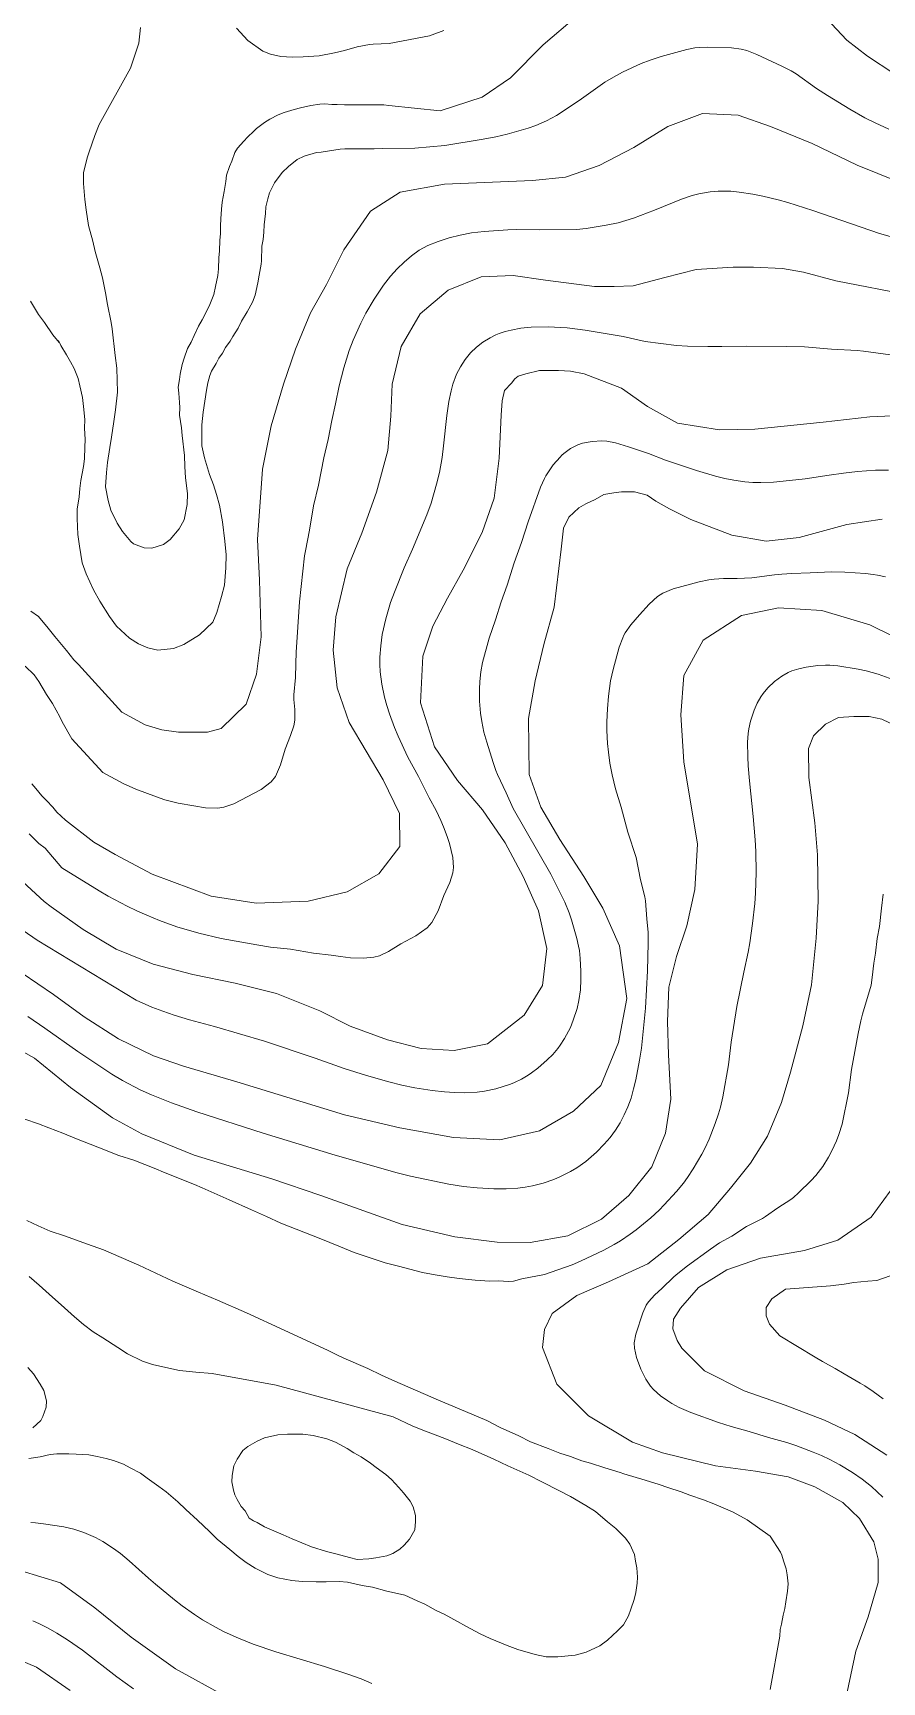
# Model space of a CAD drawing. Header units: metres. Extents: x 548946 to 557077, y 1838800 to 1845419.
# Drawn here: x 553024 to 553294, y 1844277 to 1844803 of the extents above; entities that cross this region are included whole.
import ezdxf

# ---------------------------------------------------------------- set-up
doc = ezdxf.new("R2010")
doc.units = ezdxf.units.M
doc.header["$LTSCALE"] = 28
doc.layers.add('1', color=7, linetype='Continuous', lineweight=13)
doc.layers.add('2', color=7, linetype='Continuous', lineweight=13)

msp = doc.modelspace()

# ---------------------------------------------------------------- linework, layer by layer
at = {"layer": '1'}
for points in [[(553265.26, 1844819.67), (553283.07, 1844800.55), (553289.72, 1844795.46), (553298.09, 1844789.93)], [(553072.02, 1844668.06), (553071.29, 1844674.42), (553071.01, 1844676.86), (553070.77, 1844678.92), (553070.45, 1844680.87), (553070.49, 1844683.4), (553070.4, 1844685), (553070.16, 1844687.92), (553069.95, 1844689.8), (553070.42, 1844692.32), (553070.6, 1844694.05), (553071.3, 1844697.07), (553071.92, 1844699.14), (553072.99, 1844702.21), (553074.09, 1844704.23), (553075.08, 1844706.34), (553076.45, 1844709.34), (553077.65, 1844711.29), (553079.12, 1844714.21), (553080.03, 1844716.21), (553081.37, 1844719.4), (553081.85, 1844721.93), (553082.58, 1844725.43), (553082.81, 1844727.64), (553082.98, 1844731.08), (553083.2, 1844733.29), (553083.3, 1844736.62), (553083.52, 1844738.83), (553083.43, 1844741.29), (553083.55, 1844743.59), (553083.77, 1844746.65), (553083.99, 1844748.86), (553084.64, 1844752.26), (553085.13, 1844755.45), (553085.38, 1844757.47), (553086.39, 1844760.25), (553087.05, 1844761.94), (553088.06, 1844764.71), (553088.95, 1844766.05), (553090.88, 1844768.26), (553092.07, 1844769.54), (553094.12, 1844771.48), (553094.98, 1844772.34), (553097.51, 1844774.24), (553099.2, 1844775.29), (553101.88, 1844776.74), (553103.79, 1844777.43), (553106.92, 1844778.36), (553108.94, 1844778.97), (553112.27, 1844779.73), (553115.16, 1844780.16), (553116.77, 1844780.25), (553118.98, 1844780.02), (553120.69, 1844780.03), (553122.98, 1844779.91), (553135.54, 1844779.93), (553137.15, 1844779.72), (553153.49, 1844778.01), (553166.83, 1844782.35), (553175.86, 1844788.51), (553186.31, 1844799.06), (553197.02, 1844808.2)], [(553057.98, 1844804.6), (553057.49, 1844799.54), (553054.82, 1844791.59), (553044.76, 1844773.64), (553043.46, 1844770.08), (553041.58, 1844764.93), (553041.11, 1844763.26), (553039.87, 1844758.28), (553039.8, 1844754.77), (553040.19, 1844749.69), (553040.66, 1844746.42), (553041.43, 1844741.39), (553042.76, 1844736.42), (553043.52, 1844733.09), (553045.05, 1844727.95), (553045.89, 1844724.73), (553046.83, 1844719.9), (553047.44, 1844716.18), (553048.67, 1844710.44), (553048.99, 1844708.48), (553049.87, 1844699.95), (553050.42, 1844695.94), (553050.58, 1844692.07), (553050.64, 1844688.28), (553050.05, 1844682.62), (553049.52, 1844678.95), (553048.77, 1844673.93), (553048.2, 1844670.64), (553047.42, 1844665.81), (553047.12, 1844662.65), (553046.88, 1844658.07), (553047.67, 1844653.7), (553048.49, 1844650.66), (553050.59, 1844646.44), (553052.22, 1844643.78), (553054.85, 1844640.67), (553055.79, 1844639.93), (553059.17, 1844638.6), (553061.64, 1844638.51), (553065.3, 1844639.69), (553067.4, 1844641.25), (553070.32, 1844644.72), (553071.9, 1844647.55), (553072.86, 1844652.41), (553072.93, 1844655.92), (553072.35, 1844660.98), (553072.13, 1844664.56), (553072.02, 1844668.06)], [(553088.63, 1844804.31), (553092.17, 1844800.43), (553096.94, 1844796.99), (553099.44, 1844796.08), (553102.72, 1844795.26), (553106.33, 1844795.07), (553109.8, 1844795.17), (553114.94, 1844795.56), (553119.81, 1844796.52), (553123.02, 1844797.18), (553127.06, 1844798.44), (553130.97, 1844799.09), (553132.15, 1844799.22), (553137.2, 1844799.5), (553150.09, 1844801.93), (553150.92, 1844802.17), (553154.67, 1844803.55)], [(553296.49, 1844772.13), (553292.1, 1844774.15), (553288.84, 1844775.77), (553284.04, 1844778.46), (553276.88, 1844782.82), (553273.44, 1844785.08), (553266.93, 1844789.79), (553265.31, 1844790.77), (553262.36, 1844792.27), (553254.41, 1844795.93), (553251.19, 1844797.19), (553249.43, 1844797.65), (553246.31, 1844798.04), (553238.79, 1844798.27), (553236.07, 1844798.21), (553234.63, 1844798.05), (553232.15, 1844797.56), (553229.78, 1844796.93), (553223.94, 1844795.31), (553220.45, 1844794.16), (553217.55, 1844793.05), (553214.57, 1844791.73)], [(553214.57, 1844791.73), (553211.6, 1844790.28), (553208.73, 1844788.76), (553205.92, 1844787.09), (553197.81, 1844781.32), (553190.57, 1844776.49), (553187.41, 1844774.76), (553183.99, 1844773.3), (553181.51, 1844772.48), (553174.84, 1844770.56), (553171.25, 1844769.68), (553167.18, 1844768.93), (553155, 1844766.94), (553145.46, 1844766.05), (553135.22, 1844765.93), (553132.47, 1844765.9), (553129.53, 1844765.85), (553127.15, 1844765.86), (553123.07, 1844765.87), (553121.65, 1844765.8), (553115.59, 1844764.82), (553114.09, 1844764.65), (553110.13, 1844763.53), (553107.89, 1844762.42), (553105.1, 1844760.2), (553103.13, 1844758.36), (553100.66, 1844755.04), (553099.13, 1844751.83), (553098.59, 1844749.87), (553097.93, 1844747.32), (553097.79, 1844745.22), (553097.35, 1844741.65), (553097.33, 1844739.28), (553097.03, 1844736.96), (553096.7, 1844734.83), (553096.57, 1844730.17), (553096.41, 1844729.1), (553095.78, 1844725.52), (553095.39, 1844723.1), (553094.5, 1844719.2), (553093.72, 1844716.92), (553091.98, 1844713.88), (553090.13, 1844710.91), (553089.06, 1844708.7), (553087.46, 1844706.05), (553086.59, 1844704.52), (553085.12, 1844702.45), (553084.08, 1844700.72), (553082.94, 1844699.07), (553082.09, 1844697.36), (553080.66, 1844694.92), (553080.06, 1844693.52), (553079.47, 1844691.27), (553079.02, 1844688.87), (553077.92, 1844681.92), (553077.54, 1844677.79), (553077.54, 1844671.16), (553078.36, 1844667.27), (553080, 1844662.05), (553081.24, 1844658.68), (553082.25, 1844655.66), (553083.11, 1844652.25), (553084.11, 1844646.87), (553084.82, 1844640.69), (553085.31, 1844636.38)], [(553306.63, 1844752.44), (553286.41, 1844760.7), (553272.05, 1844767.51), (553258.73, 1844773.03), (553248.46, 1844776.59), (553237.13, 1844777.09), (553226.06, 1844773), (553215.18, 1844766.24), (553204.18, 1844760.5), (553193.45, 1844756.84), (553182.94, 1844755.76), (553154.89, 1844754.59), (553140.7, 1844752.07), (553131.28, 1844746), (553122.83, 1844733.63), (553117.3, 1844722.61), (553112.19, 1844713.57), (553107.36, 1844702), (553103.52, 1844690.8), (553099.66, 1844677.55), (553096.9, 1844663.65), (553095.23, 1844641.29), (553095.95, 1844628.31), (553096.49, 1844610.18), (553094.9, 1844598.34), (553091.64, 1844588.74), (553083.7, 1844580.99), (553079.31, 1844579.85), (553074.22, 1844579.85), (553070.06, 1844579.85), (553064.75, 1844580.53), (553059.43, 1844582.13), (553052.03, 1844586.25), (553038.27, 1844601.36), (553036.78, 1844602.94), (553034.35, 1844605.89), (553030.72, 1844610.31), (553028.61, 1844613.01), (553025.43, 1844616.72), (553023.05, 1844618.44)], [(553026.58, 1844559.47), (553027.98, 1844558.02), (553030.03, 1844555.88), (553031.35, 1844554.32), (553034.1, 1844551.79), (553043.16, 1844544.75), (553049.87, 1844540.78), (553061.72, 1844534.58), (553080.47, 1844527.5), (553094.81, 1844525.3), (553111.4, 1844525.92), (553123.87, 1844528.89), (553133.97, 1844534.66), (553140.66, 1844543.37), (553140.48, 1844553.85), (553135.27, 1844564.66), (553124.47, 1844582.89), (553120.64, 1844593.98), (553119.39, 1844606.01), (553120.22, 1844616.61), (553123.85, 1844631.89), (553128.56, 1844643.32), (553133.21, 1844656.41), (553136.82, 1844669.63), (553137.74, 1844680.63), (553138.24, 1844690.81), (553141.1, 1844702.79), (553147.08, 1844713.21), (553156.07, 1844720.78), (553166.6, 1844725.06), (553176.8, 1844725.46), (553187.1, 1844723.95), (553202.68, 1844721.95), (553208.96, 1844721.95), (553215.03, 1844722.16), (553225.07, 1844724.85), (553235.12, 1844727.34), (553246.84, 1844728.17), (553253.33, 1844728.17), (553262.54, 1844727.75), (553269.23, 1844726.51), (553279.62, 1844723.79), (553327.83, 1844714.43)], [(553085.31, 1844636.38), (553085.22, 1844632.2), (553084.8, 1844626.74), (553083.79, 1844623.12), (553082.29, 1844618.01), (553081.03, 1844614.93), (553076.76, 1844610.83), (553071.79, 1844607.8), (553068.53, 1844606.48), (553063.56, 1844606), (553060.35, 1844606.68), (553057.35, 1844608.04), (553054.49, 1844609.8), (553050.36, 1844613.6), (553048.1, 1844616.76), (553044.98, 1844621.62), (553043.05, 1844625.19), (553040.66, 1844630.32), (553039.4, 1844633.88), (553038.51, 1844639.18), (553038, 1844642.82), (553037.8, 1844647.92), (553037.83, 1844650.96), (553038.42, 1844654.92), (553038.6, 1844657.5), (553038.96, 1844660.1), (553039.78, 1844664.56), (553040.17, 1844666.97), (553040.22, 1844670.68), (553040.32, 1844673.16), (553040.1, 1844676.74), (553040.25, 1844679.5), (553039.86, 1844683.73), (553039.54, 1844686.54), (553038.64, 1844690.32), (553038.09, 1844692.63), (553036.87, 1844695.81), (553035.68, 1844697.95), (553034.38, 1844700.17), (553032.62, 1844703.1), (553031.86, 1844704.72), (553032.08, 1844704.13), (553030.05, 1844706.51), (553027.42, 1844710.47), (553025.52, 1844713.01), (553022.94, 1844717.27)], [(553296.99, 1844700.12), (553288.44, 1844701.31), (553286.39, 1844701.51), (553278.2, 1844701.97), (553269.64, 1844702.67), (553263.92, 1844702.83), (553251.27, 1844702.94), (553243.22, 1844702.84), (553238.82, 1844702.87), (553232.36, 1844702.95), (553228.84, 1844703.11), (553218.82, 1844704.46), (553211.77, 1844706.01), (553199.66, 1844708.07), (553194.01, 1844708.79), (553187.93, 1844709.05), (553182.44, 1844709.03), (553179.24, 1844708.67), (553176.11, 1844708.06), (553174.16, 1844707.57), (553172.24, 1844706.95), (553171.21, 1844706.52), (553169.37, 1844705.58), (553167.13, 1844704.17), (553165.04, 1844702.59), (553163.12, 1844700.79), (553161.42, 1844698.68), (553159.95, 1844696.37), (553158.74, 1844693.95), (553157.56, 1844690.81), (553156.95, 1844688.66), (553156.22, 1844685.23), (553155.58, 1844680.83), (553154.55, 1844671.15), (553154.08, 1844667.47), (553153.26, 1844662.64), (553152.37, 1844658.91), (553150.57, 1844652.82), (553149.28, 1844649.17), (553144.72, 1844638.22), (553142, 1844632.22), (553138.88, 1844624.49), (553137.65, 1844621.17), (553136.14, 1844615.98), (553135.05, 1844610.98), (553134.55, 1844607.39), (553134.29, 1844603.73), (553134.28, 1844601.42), (553134.41, 1844599.06), (553134.91, 1844595.1), (553135.75, 1844590.97), (553136.45, 1844588.31), (553137.3, 1844585.62)], [(553297.54, 1844680.69), (553290.47, 1844680.42), (553275.55, 1844678.74), (553253.78, 1844676.5), (553242.53, 1844676.24), (553229.09, 1844678.41), (553219.51, 1844683.72), (553211.28, 1844689.57), (553199.34, 1844694.15), (553194.98, 1844694.95), (553191.18, 1844695.22), (553185.19, 1844695.22), (553180.84, 1844694.15), (553178.39, 1844693.34), (553177.3, 1844692.53), (553176.21, 1844691.18), (553174.03, 1844688.76), (553173.22, 1844685.53), (553172.94, 1844680.95), (553172.34, 1844667.17), (553170.72, 1844654.43), (553166.85, 1844643.48), (553160.79, 1844631.51), (553155.79, 1844622.61), (553151.18, 1844613.63), (553147.93, 1844604.03), (553147.19, 1844589.21), (553151.63, 1844575.11), (553159, 1844564.43), (553166.99, 1844555.1), (553174.22, 1844544.52), (553179.94, 1844533.77), (553184.78, 1844522.8), (553187.44, 1844510.8), (553186.1, 1844498.99), (553180.26, 1844489.61), (553168.62, 1844480.46), (553157.97, 1844478.35)], [(553296.35, 1844663.35), (553292.18, 1844663.35), (553286.53, 1844662.93), (553282, 1844662.44), (553277.43, 1844661.82), (553269.85, 1844660.63), (553266.87, 1844660.27), (553259.72, 1844659.58), (553255.67, 1844659.41), (553253.1, 1844659.5), (553250.61, 1844659.71), (553247.04, 1844660.18), (553244.2, 1844660.73), (553241.26, 1844661.46), (553235.23, 1844663.26), (553229.08, 1844665.29), (553225.35, 1844666.62), (553219.84, 1844668.73), (553213.54, 1844670.85), (553209.34, 1844672.09), (553206.6, 1844672.6), (553204.99, 1844672.7), (553201.89, 1844672.52), (553198.89, 1844671.95), (553197.4, 1844671.47), (553195.03, 1844670.32), (553192.87, 1844668.7), (553192.28, 1844668.15), (553191.68, 1844667.56), (553189.52, 1844665.07), (553187.13, 1844661.53), (553186.71, 1844660.76), (553185.49, 1844657.99), (553181.52, 1844646.92), (553179.37, 1844640.26), (553177.04, 1844633.88), (553174.82, 1844626.66), (553172.95, 1844621.43), (553171.11, 1844615.6), (553169.06, 1844609.81), (553167.03, 1844602), (553166.45, 1844599.11), (553166.11, 1844596.02), (553165.99, 1844593.53), (553166.03, 1844589.76), (553166.36, 1844585.88), (553166.74, 1844583.22), (553167.43, 1844579.82), (553168.36, 1844576.62), (553170.41, 1844570.16), (553171.26, 1844567.62), (553171.79, 1844566.28), (553174.52, 1844560.51), (553176.8, 1844555.47), (553188.79, 1844534.58), (553193.17, 1844525.65), (553194.63, 1844522.22), (553195.36, 1844519.99), (553197.05, 1844514), (553197.62, 1844511.53), (553197.85, 1844510.15)], [(553209.33, 1844452.86), (553210.82, 1844455.25), (553212.15, 1844457.75), (553213.32, 1844460.38), (553214.31, 1844463.15), (553215.13, 1844466.04), (553215.8, 1844468.99), (553217, 1844475.18), (553217.62, 1844479.04), (553218.93, 1844491.84), (553219.52, 1844503.73), (553219.78, 1844512.49), (553219.78, 1844515.97), (553219.35, 1844520.29), (553218.94, 1844526.02), (553218.73, 1844527.29), (553217.33, 1844532.68), (553215.93, 1844539.83), (553213.34, 1844547.92), (553211.15, 1844555.93), (553209.39, 1844561.7), (553208.27, 1844566.23), (553207.58, 1844569.91), (553207.1, 1844573.46), (553206.84, 1844576.19), (553206.61, 1844580.4), (553206.58, 1844583.09), (553206.79, 1844587.23), (553207.17, 1844591.26), (553207.82, 1844596.2), (553208.6, 1844599.86), (553210.52, 1844606.9), (553211.65, 1844609.95), (553212.04, 1844610.74), (553212.46, 1844611.5), (553214.26, 1844614.06), (553217, 1844617.26), (553220.06, 1844620.68), (553222.78, 1844623.1), (553224.45, 1844624.15), (553227.75, 1844625.51), (553236.08, 1844627.8), (553239.11, 1844628.43), (553240.79, 1844628.65), (553243.8, 1844628.82), (553248.14, 1844628.87), (553252.83, 1844629.09), (553260.04, 1844630.01), (553262.41, 1844630.24), (553265.52, 1844630.44), (553271.43, 1844630.62), (553278.21, 1844630.95), (553282.42, 1844630.82), (553289.07, 1844630.38), (553291.53, 1844630.15), (553292.9, 1844629.93), (553295.38, 1844629.4)], [(553304.39, 1844607.1), (553290.4, 1844614.08), (553275.14, 1844618.61), (553261.34, 1844619.46), (553249.57, 1844617.08), (553237.28, 1844609.14), (553231.13, 1844597.93), (553230.14, 1844585.39), (553231.09, 1844570.38), (553235.51, 1844544.11), (553234.6, 1844529.66), (553232.08, 1844518.1), (553228.85, 1844508.25), (553226.39, 1844498.48), (553225.97, 1844487.55), (553226.29, 1844476.95), (553227.01, 1844462.81), (553225.31, 1844451.98), (553220.9, 1844441.23), (553213.63, 1844432.07), (553204.88, 1844424.53), (553194.22, 1844419.21), (553182.16, 1844417.06)], [(553298.88, 1844596.18), (553293.06, 1844598.3), (553289.22, 1844599.41), (553286.75, 1844599.91), (553280.21, 1844600.93), (553277.62, 1844601.19), (553276.24, 1844601.22), (553273.82, 1844601.08), (553270.15, 1844600.54), (553267.81, 1844600.05), (553265.55, 1844599.36), (553264.38, 1844598.86), (553262.41, 1844597.73), (553260.08, 1844595.97)], [(553260.08, 1844595.97), (553257.9, 1844593.96), (553256.38, 1844592.18), (553255.64, 1844591.11), (553254.49, 1844589.02), (553253.54, 1844586.81), (553252.35, 1844583.31), (553251.83, 1844580.89), (553251.64, 1844579.43), (553251.48, 1844576.6), (553251.53, 1844572.01), (553251.67, 1844569.08), (553252.06, 1844564.32), (553253.25, 1844552.98), (553253.88, 1844545.44), (553254.11, 1844541.78), (553254.19, 1844535.02), (553253.96, 1844528.51), (553253.74, 1844525.22), (553253.06, 1844518.82), (553252.14, 1844512.68), (553251.61, 1844509.68), (553250.24, 1844503.29), (553248.04, 1844492.28), (553246.22, 1844480.97), (553245.39, 1844473.76), (553243.61, 1844463.56), (553242.81, 1844460.23), (553242.19, 1844458.14), (553241.11, 1844454.99), (553239.17, 1844449.97), (553237.83, 1844447.02), (553236.86, 1844445.2), (553234.16, 1844440.56), (553232.34, 1844437.75), (553231.04, 1844436.01), (553228.84, 1844433.34), (553224.9, 1844429.03), (553223.29, 1844427.39), (553220.65, 1844424.92), (553215.9, 1844421.11), (553214.01, 1844419.69), (553210.98, 1844417.61), (553208.91, 1844416.38), (553205.64, 1844414.63), (553198.17, 1844411.1), (553195.53, 1844409.94), (553186.74, 1844406.81), (553179.55, 1844405.52), (553176.9, 1844404.72), (553175.29, 1844404.66), (553172.04, 1844404.79), (553169.31, 1844404.73), (553164.66, 1844405.07), (553159.49, 1844405.59), (553155.7, 1844406.16), (553151.9, 1844406.72), (553147.82, 1844407.5), (553140.25, 1844409.49), (553136.01, 1844410.63), (553129.28, 1844412.84), (553126.05, 1844413.84), (553121.73, 1844415.72), (553114.95, 1844418.43), (553110, 1844420.35)], [(553137.3, 1844585.62), (553138.94, 1844581.29), (553140.13, 1844578.5), (553143.19, 1844571.82), (553146.6, 1844565.64), (553149.96, 1844558.88), (553152.22, 1844554.85), (553153.71, 1844551.7), (553154.54, 1844549.68), (553155.71, 1844546.58), (553156.41, 1844544.36), (553157.48, 1844539.89), (553157.75, 1844536.68), (553157.54, 1844534.96), (553156.53, 1844531.93), (553154.69, 1844527.78), (553152.81, 1844522.89), (553150.82, 1844519.16), (553149.29, 1844517.43), (553145.75, 1844514.91), (553140.99, 1844512.3), (553137.05, 1844509.92), (553134.13, 1844508.51), (553132.38, 1844508.03), (553129.01, 1844507.73), (553124.93, 1844507.9), (553121.69, 1844508.26), (553118.78, 1844508.69), (553113.15, 1844509.37), (553105.76, 1844510.61), (553099.39, 1844511.27), (553095.06, 1844511.95), (553083.71, 1844513.97), (553076.6, 1844515.73), (553069.59, 1844517.78), (553064.04, 1844519.78), (553059.99, 1844521.41), (553056.8, 1844522.82), (553053.69, 1844524.35), (553047.7, 1844527.54), (553044.85, 1844529.18), (553032.91, 1844536.59), (553027.64, 1844542.8), (553025.57, 1844544.27), (553022.46, 1844547.42)], [(553270.88, 1844574.58), (553272.51, 1844578.62), (553276.32, 1844582.39), (553280.4, 1844584.54), (553285.3, 1844584.81), (553290.2, 1844584.81), (553294.28, 1844584.01), (553299.17, 1844581.58)], [(553283.16, 1844273.61), (553286.01, 1844286.75), (553289.88, 1844297.7), (553293.07, 1844308.63), (553293.07, 1844316.07), (553291.73, 1844321.65), (553287.17, 1844329.09), (553281.8, 1844334.14), (553272.94, 1844339.19), (553264.4, 1844342.31), (553253.93, 1844344.19), (553241.19, 1844345.8), (553224.31, 1844350.02), (553214.82, 1844353.41), (553200.8, 1844361.8), (553190.67, 1844371.91), (553186.1, 1844383.61), (553186.72, 1844389.34), (553189.2, 1844394.45), (553197.04, 1844400.19), (553207.17, 1844404.55), (553219.72, 1844410.22), (553229.59, 1844418.01), (553238.92, 1844426), (553246.03, 1844434.37), (553252.41, 1844442.41), (553257.84, 1844450.97), (553262.24, 1844461.72), (553265.11, 1844471.4), (553269.05, 1844486.2), (553271.78, 1844499.2), (553273.28, 1844514.11), (553273.97, 1844525.97), (553273.69, 1844540.67), (553272.9, 1844550.96), (553271, 1844565.35), (553270.88, 1844574.58)], [(553023.39, 1844563.37), (553024.6, 1844561.9), (553026.58, 1844559.47)], [(553197.85, 1844510.15), (553198.11, 1844507.61), (553198.29, 1844503.6), (553198.33, 1844500.97), (553198.17, 1844497.62), (553197.68, 1844494.29), (553197.1, 1844491.74), (553195.92, 1844487.99), (553194.97, 1844485.68), (553193.15, 1844482.17), (553191.77, 1844480.03), (553190.94, 1844478.92), (553189.34, 1844477.04), (553187.6, 1844475.28), (553184.65, 1844472.69), (553182.63, 1844471.17), (553181.48, 1844470.41), (553179.38, 1844469.18), (553177.2, 1844468.11), (553175.95, 1844467.59), (553173.61, 1844466.78), (553171.24, 1844466.11), (553167.64, 1844465.33), (553165.29, 1844465.01), (553161.37, 1844464.84), (553158.08, 1844464.9), (553154.92, 1844465.08), (553150.94, 1844465.51), (553145.36, 1844466.42), (553141.23, 1844467.28), (553137.16, 1844468.27), (553129.97, 1844470.3), (553122.89, 1844472.6), (553113.62, 1844475.82), (553097.45, 1844481.25), (553081.58, 1844485.93), (553073.55, 1844488.09), (553068.74, 1844489.58), (553065.13, 1844490.81), (553061.62, 1844492.14), (553056.61, 1844494.34), (553025.05, 1844513.5), (552997.14, 1844532.69)], [(553157.97, 1844478.35), (553147.4, 1844478.93), (553136.71, 1844481.68), (553124.8, 1844486.08), (553115.14, 1844490.99), (553101.32, 1844496.45), (553088.13, 1844499.81), (553074.62, 1844502.49), (553062.07, 1844505.79), (553050.25, 1844510.59), (553039.66, 1844516.93), (553029.48, 1844524.09), (553027.26, 1844525.79), (553019.13, 1844533.38)], [(553022.03, 1844489.11), (553027.47, 1844485.47), (553038.06, 1844477.98), (553043.12, 1844474.53), (553048.87, 1844470.75), (553052.25, 1844468.77), (553057.87, 1844465.8), (553061.45, 1844464.11), (553067.85, 1844461.58), (553075.94, 1844458.69), (553097.12, 1844451.94), (553120.02, 1844444.95), (553134.53, 1844440.74), (553139.38, 1844439.39), (553144.03, 1844438.26), (553156.25, 1844435.64), (553160.95, 1844434.92), (553165.29, 1844434.47), (553170.61, 1844434.14), (553174.48, 1844434.14), (553178.2, 1844434.4), (553180.57, 1844434.71), (553182.88, 1844435.13), (553186.34, 1844436.01), (553189.71, 1844437.17), (553191.85, 1844438.07), (553195.06, 1844439.7), (553197.01, 1844440.89), (553199.88, 1844442.93), (553201.64, 1844444.37), (553203.32, 1844445.89), (553205.8, 1844448.4), (553207.67, 1844450.58), (553209.33, 1844452.86)], [(553182.16, 1844417.06), (553171.65, 1844417.14), (553158.12, 1844418.92), (553141.41, 1844422.77), (553115.49, 1844432.1), (553099.89, 1844437.36), (553075.07, 1844444.89), (553058.41, 1844451.69), (553049.11, 1844456.78), (553035.7, 1844466.51), (553024.25, 1844475.83), (553003.55, 1844487.34)], [(553110, 1844420.35), (553102.69, 1844423.25), (553098.09, 1844425.34), (553093.36, 1844427.53), (553086.27, 1844430.71), (553077.63, 1844434.45), (553075.14, 1844435.53), (553065.35, 1844439.52), (553062.86, 1844440.6), (553055.83, 1844443.28), (553051.04, 1844444.85), (553044.39, 1844447.45), (553037.61, 1844450.16), (553033.18, 1844451.9), (553028.74, 1844453.63), (553025.49, 1844454.88), (553021.09, 1844456.37)], [(553295.86, 1844349.27), (553285.63, 1844355.79), (553276, 1844360.45), (553263.42, 1844365.16), (553250.33, 1844369.81), (553237.69, 1844376.17), (553230.5, 1844383.41), (553229.06, 1844385.86), (553227.61, 1844389.54), (553227.82, 1844392.61), (553230.09, 1844396.08), (553235.8, 1844402.73), (553244.88, 1844408.39), (553255.61, 1844412.05), (553269.55, 1844414.54), (553280.19, 1844417.81), (553290.87, 1844425.19), (553298.96, 1844436.23)], [(553021.79, 1844424.07), (553025.35, 1844422.37), (553029.15, 1844420.68), (553033.8, 1844419.22), (553041.08, 1844416.57), (553046.14, 1844414.78), (553057.41, 1844409.85), (553068.33, 1844404.75), (553076.45, 1844401.2), (553082.47, 1844398.65), (553091.78, 1844394.61), (553103.73, 1844389.13), (553117.8, 1844382.64), (553120.31, 1844381.31), (553122.8, 1844380.23), (553130.41, 1844376.87), (553134.76, 1844374.75), (553139.08, 1844372.88), (553152.98, 1844366.75), (553159.52, 1844364.01), (553168.41, 1844360.3), (553172.66, 1844358.05), (553178.57, 1844355.36), (553182.26, 1844353.54), (553187.87, 1844351.32), (553191.64, 1844349.88), (553195.01, 1844348.78), (553198.65, 1844347.45), (553201.35, 1844346.64), (553206, 1844345.18), (553210.9, 1844343.75), (553212.07, 1844343.26), (553218.77, 1844341.29), (553223.29, 1844339.93)], [(553022.5, 1844406.19), (553025.66, 1844403.51), (553029.89, 1844399.63), (553032.73, 1844397.21), (553036.97, 1844393.33), (553039.81, 1844390.9), (553042.92, 1844388.6), (553045.98, 1844386.68), (553050.8, 1844383.53), (553053.87, 1844381.61), (553058.6, 1844379.21), (553061.85, 1844378.16), (553067.02, 1844376.94), (553070.41, 1844376.29), (553075.6, 1844375.75), (553080.86, 1844375.3), (553101.24, 1844371.58), (553138.5, 1844361.51), (553144.82, 1844358.53), (553148.8, 1844356.9), (553154.95, 1844354.57), (553159.32, 1844352.79), (553163.7, 1844351.02), (553170.6, 1844347.92), (553175.1, 1844345.87), (553181.71, 1844342.83), (553185.84, 1844340.75), (553191.57, 1844337.89)], [(553299.06, 1844407.18), (553292.64, 1844404.95), (553289.78, 1844404.72), (553285.34, 1844404.31), (553282.22, 1844403.76), (553277.89, 1844403.26), (553276.51, 1844403.1), (553263.55, 1844402.22), (553259.21, 1844399.15), (553257.35, 1844396.29), (553257.35, 1844393.63), (553258.39, 1844390.97), (553261.69, 1844387.29), (553273.02, 1844380.49), (553275.37, 1844379.16), (553279.42, 1844376.84), (553282.2, 1844375.16), (553287.33, 1844372.16), (553288.81, 1844371.34), (553291.51, 1844369.55), (553294.66, 1844367.22)], [(553023.66, 1844357.94), (553026.23, 1844360.33), (553026.85, 1844361.54), (553027.93, 1844364.6), (553027.98, 1844366.6), (553027.22, 1844369.92), (553026.05, 1844371.88), (553023.88, 1844375.14), (553022.12, 1844377.21)], [(553049.42, 1844347.52), (553047.07, 1844348.2), (553044.15, 1844348.81), (553041.53, 1844349.37), (553037.43, 1844349.56), (553035.14, 1844349.68), (553031.35, 1844349.62), (553029.18, 1844349.47), (553026.04, 1844348.73), (553022.4, 1844348.22)], [(553191.57, 1844337.89), (553195.01, 1844336.01), (553199.89, 1844333.15), (553202.96, 1844331.23), (553206.84, 1844327.97), (553209.45, 1844325.9), (553212.56, 1844322.75), (553213.92, 1844320.81), (553215.43, 1844317.57), (553215.77, 1844315.43), (553216.11, 1844313.29), (553216.35, 1844310.37), (553216.29, 1844308.38), (553215.86, 1844305.48), (553215.27, 1844303.23), (553214.3, 1844300.09), (553213.49, 1844298), (553211.92, 1844295.17), (553210.05, 1844293.24), (553206.8, 1844290.22), (553204.35, 1844288.42), (553200.02, 1844286.41), (553196.53, 1844285.44), (553191, 1844284.9), (553187.29, 1844284.95), (553183.79, 1844285.69), (553178.21, 1844287.23), (553174.83, 1844288.55), (553169.45, 1844290.78), (553166.24, 1844292.31), (553161.7, 1844294.73), (553158.97, 1844296.22), (553154.71, 1844298.58), (553152.21, 1844299.71), (553148.56, 1844301.76), (553146.17, 1844302.82), (553142.27, 1844304.55), (553140.89, 1844304.96), (553136.52, 1844305.89), (553131.92, 1844307.16), (553128.62, 1844307.73), (553123.96, 1844308.72), (553121.27, 1844308.98), (553117.11, 1844308.88), (553113.99, 1844308.81), (553109.51, 1844308.96), (553106.16, 1844309.24), (553101.79, 1844310.16), (553098.54, 1844311.21), (553094.51, 1844313.22), (553091.66, 1844314.98), (553089.15, 1844316.97), (553086.44, 1844319.13), (553082.45, 1844322.46), (553079.99, 1844324.93), (553076.17, 1844328.48), (553072.45, 1844331.94), (553069.9, 1844334.31), (553066.21, 1844337.58), (553063.83, 1844339.3), (553060.12, 1844341.91), (553057.95, 1844343.47), (553054.72, 1844345.18), (553052.59, 1844346.36), (553049.42, 1844347.52)], [(553223.29, 1844339.93), (553226.02, 1844338.88), (553230.29, 1844337.5), (553233.02, 1844336.44), (553237.43, 1844334.95), (553240.68, 1844333.71), (553243.69, 1844332.43), (553246.84, 1844331.05), (553251.35, 1844328.58), (553258.67, 1844323.44), (553261.99, 1844318.34), (553262.35, 1844317.39), (553262.93, 1844315.59), (553263.73, 1844312.94), (553264.06, 1844311.11), (553264.4, 1844308.16), (553264.16, 1844305.89), (553263.68, 1844302.47), (553263.3, 1844300.31), (553262.79, 1844298.26), (553262.25, 1844295.34), (553261.82, 1844293.67), (553261.69, 1844291.54), (553258.62, 1844274.49)], [(553077.78, 1844296.75), (553075.2, 1844298.39), (553071.28, 1844301.15), (553068.81, 1844303.06), (553062.74, 1844308.07), (553060.48, 1844310.03), (553054.39, 1844315.59), (553051.6, 1844317.85), (553049.38, 1844319.47), (553045.93, 1844321.71), (553043.67, 1844322.98), (553039.95, 1844324.63), (553036.78, 1844325.66), (553033.56, 1844326.35), (553027.07, 1844327.35), (553024.49, 1844327.65), (553023.04, 1844327.75)], [(553019.92, 1844312.38), (553032.53, 1844308.57), (553043.44, 1844300.59), (553055.02, 1844291.16), (553069.11, 1844281.11), (553084.97, 1844272.43)], [(553131.73, 1844276.46), (553128.32, 1844277.87), (553124.11, 1844279.43), (553116.63, 1844281.84), (553101.11, 1844286.55), (553093.93, 1844288.95), (553089.19, 1844290.85), (553084.65, 1844292.95), (553081.9, 1844294.38), (553077.78, 1844296.75)], [(553014.05, 1844286.23), (553024.83, 1844281.58), (553035.54, 1844274.22)]]:
    msp.add_lwpolyline(points, dxfattribs=at)
msp.add_lwpolyline([(553092.64, 1844329.18), (553091.29, 1844331.44), (553090.08, 1844332.92), (553088.78, 1844335.14), (553088.05, 1844336.57), (553087.58, 1844338.13), (553087.1, 1844340.73), (553087.15, 1844342.73), (553087.75, 1844345.83), (553088.74, 1844347.94), (553090.6, 1844350.71), (553092.16, 1844352.03), (553095.19, 1844353.71), (553097.54, 1844354.73), (553101.7, 1844355.68), (553104.8, 1844355.94), (553109.73, 1844355.94), (553113, 1844355.55), (553117.4, 1844354.44), (553120.17, 1844353.43), (553123.82, 1844351.39), (553125.97, 1844350.02), (553128.3, 1844348.67), (553131.29, 1844346.64), (553133.14, 1844345.34), (553136.15, 1844343.12), (553137.94, 1844341.52), (553140.32, 1844338.95), (553141.85, 1844337.23), (553143.96, 1844334.53), (553144.92, 1844332.74), (553145.62, 1844329.98), (553145.65, 1844328.08), (553145.38, 1844325.4), (553143.73, 1844322.46), (553142.05, 1844320.56), (553140.68, 1844319.26), (553138.37, 1844317.86), (553136.46, 1844317.17), (553133.03, 1844316.49), (553130.78, 1844316.23), (553127.02, 1844315.99), (553124.58, 1844316.57), (553120.27, 1844317.78), (553117.25, 1844318.48), (553112.52, 1844320.02), (553109.43, 1844321.28), (553106.35, 1844322.54), (553103.45, 1844323.82), (553099.76, 1844325.39), (553097.47, 1844326.36), (553095.21, 1844327.81), (553094.03, 1844328.25)], close=True, dxfattribs=at)
at = {"layer": '2'}
for points in [[(553144.33, 1844731.78), (553146.81, 1844733.54), (553149.6, 1844735.06), (553152.89, 1844736.36), (553156.4, 1844737.46), (553159.88, 1844738.35), (553163.52, 1844739.02), (553167.55, 1844739.46), (553175.1, 1844740.04), (553177.72, 1844740.17), (553185.13, 1844740.08), (553196.93, 1844740.16), (553199.99, 1844740.49), (553206.34, 1844741.48), (553210.26, 1844742.28), (553215.1, 1844743.79), (553221.8, 1844746.29), (553230.37, 1844749.82), (553233.76, 1844750.98), (553235.93, 1844751.53), (553239.51, 1844752.11), (553242.04, 1844752.32), (553244.66, 1844752.37), (553246.12, 1844752.31), (553248.77, 1844752.05), (553253.18, 1844751.36), (553256.32, 1844750.76), (553261.23, 1844749.62), (553264.25, 1844748.75), (553272.25, 1844746.17), (553293.55, 1844738.91), (553305.21, 1844735.6)], [(553021.18, 1844600.87), (553024.06, 1844598.07), (553025.62, 1844595.97), (553027.99, 1844591.88), (553029.94, 1844588.97), (553032.32, 1844584.69), (553032.97, 1844583.15), (553036.15, 1844577.73), (553045.93, 1844566.92), (553052.44, 1844563.46), (553056.52, 1844561.66), (553063.1, 1844559.16), (553065.77, 1844558.25), (553070.02, 1844557.16), (553074.94, 1844556.28), (553078.74, 1844555.74), (553082.58, 1844555.61), (553084.54, 1844555.89), (553087.76, 1844557.01), (553096.42, 1844561.56), (553099.66, 1844564.01), (553100.99, 1844565.72), (553102.59, 1844569.45), (553104.08, 1844574.42), (553105.81, 1844578.72), (553106.89, 1844581.89), (553107.18, 1844583.7), (553107.12, 1844587.05), (553106.84, 1844590.19), (553106.82, 1844591.7), (553107.39, 1844597.26), (553107.46, 1844601.66), (553107.64, 1844605.31), (553108.66, 1844621.38), (553110.28, 1844636.04), (553110.52, 1844637.66), (553111.8, 1844644.24), (553113.14, 1844652.05), (553114.67, 1844658.62), (553116.46, 1844667.33), (553117.81, 1844673.11), (553118.97, 1844679.21), (553120.14, 1844684.54), (553121.29, 1844690.27), (553122.82, 1844696), (553124.53, 1844701.55), (553125.81, 1844704.89), (553128.18, 1844710.26), (553129.78, 1844713.41), (553132.47, 1844717.9), (553135.43, 1844722.41), (553137.71, 1844725.3), (553139.76, 1844727.56), (553141.98, 1844729.76), (553144.33, 1844731.78)], [(553020.25, 1844502.92), (553030.25, 1844496.12), (553040.03, 1844489.05), (553050.97, 1844481.97), (553062.09, 1844476.58), (553071.69, 1844473.33), (553088.66, 1844468.35), (553123.04, 1844457.82), (553140.68, 1844453.69), (553157.7, 1844450.51), (553172.52, 1844449.78), (553185.13, 1844452.63), (553195.94, 1844458.99), (553204.73, 1844467.18), (553210.34, 1844480.89), (553212.96, 1844494.9), (553210.65, 1844511.67), (553205.3, 1844523.74), (553199.28, 1844533.81), (553191.65, 1844545.62), (553185.59, 1844555.95), (553181.85, 1844566.28), (553181.59, 1844584.19), (553183.8, 1844596.23), (553186.57, 1844607.82), (553189.82, 1844619.72), (553192.06, 1844638.17), (553192.81, 1844644.86), (553194.44, 1844648.36), (553197.71, 1844651.32), (553199.88, 1844652.67), (553202.87, 1844654.01), (553205.6, 1844655.63), (553208.86, 1844656.17), (553211.31, 1844656.44), (553215.39, 1844656.44), (553219.47, 1844655.36), (553222.19, 1844653.48), (553226.55, 1844651.05), (553233.38, 1844647.64), (553246.39, 1844642.6), (553257.36, 1844640.78)], [(553257.36, 1844640.78), (553267.87, 1844641.86), (553283.14, 1844646.04), (553294.36, 1844647.71)], [(553294.51, 1844335.84), (553292.79, 1844337.58), (553290.98, 1844339.23), (553287.99, 1844341.59), (553284.89, 1844343.71), (553280.85, 1844346.14), (553277.63, 1844347.84), (553274.97, 1844349.1), (553272.33, 1844350.23), (553266.86, 1844352.31), (553264, 1844353.27), (553258.17, 1844354.93), (553251.97, 1844356.83), (553246.18, 1844358.42), (553242.23, 1844359.67), (553233.33, 1844362.86), (553229.64, 1844364.47), (553227.32, 1844365.71), (553226.02, 1844366.52), (553223.66, 1844368.21), (553221.5, 1844370.14), (553220.49, 1844371.29), (553218.99, 1844373.5), (553217.43, 1844376.69), (553216.04, 1844380.38), (553215.4, 1844383.4), (553215.36, 1844385.03), (553215.88, 1844387.87), (553218.1, 1844394.68), (553219.18, 1844397.08), (553219.56, 1844397.7), (553219.99, 1844398.29), (553221.81, 1844400.26), (553224.25, 1844402.48), (553227.8, 1844405.99), (553228.71, 1844406.79), (553232.31, 1844409.59), (553239.66, 1844414.97), (553242.55, 1844416.93), (553246.46, 1844419.11), (553251.15, 1844422.18), (553256.18, 1844424.77), (553257.19, 1844425.37), (553261.06, 1844428.13), (553265.2, 1844430.73), (553266.14, 1844431.45), (553267.73, 1844432.89), (553271.71, 1844436.83), (553273.24, 1844438.46), (553275.4, 1844441.27), (553277.28, 1844444.3), (553278.33, 1844446.28), (553279.76, 1844449.44), (553280.58, 1844451.52), (553281.6, 1844454.81), (553283.58, 1844464.84), (553284.58, 1844472.25), (553286.72, 1844483.73), (553287.59, 1844487.75), (553288.09, 1844489.87), (553290.82, 1844499.18), (553291.14, 1844501.61), (553291.72, 1844506.16), (553292.25, 1844509.31), (553292.8, 1844514.06), (553293.47, 1844517.82), (553294.19, 1844523.68), (553294.68, 1844528.12)], [(553023.64, 1844296.43), (553025.8, 1844295.48), (553028.56, 1844294.11), (553031.36, 1844292.51), (553034.71, 1844290.37), (553039.45, 1844287.03), (553050.49, 1844278.56), (553055.71, 1844274.77)]]:
    msp.add_lwpolyline(points, dxfattribs=at)

doc.saveas('drawing.dxf')
